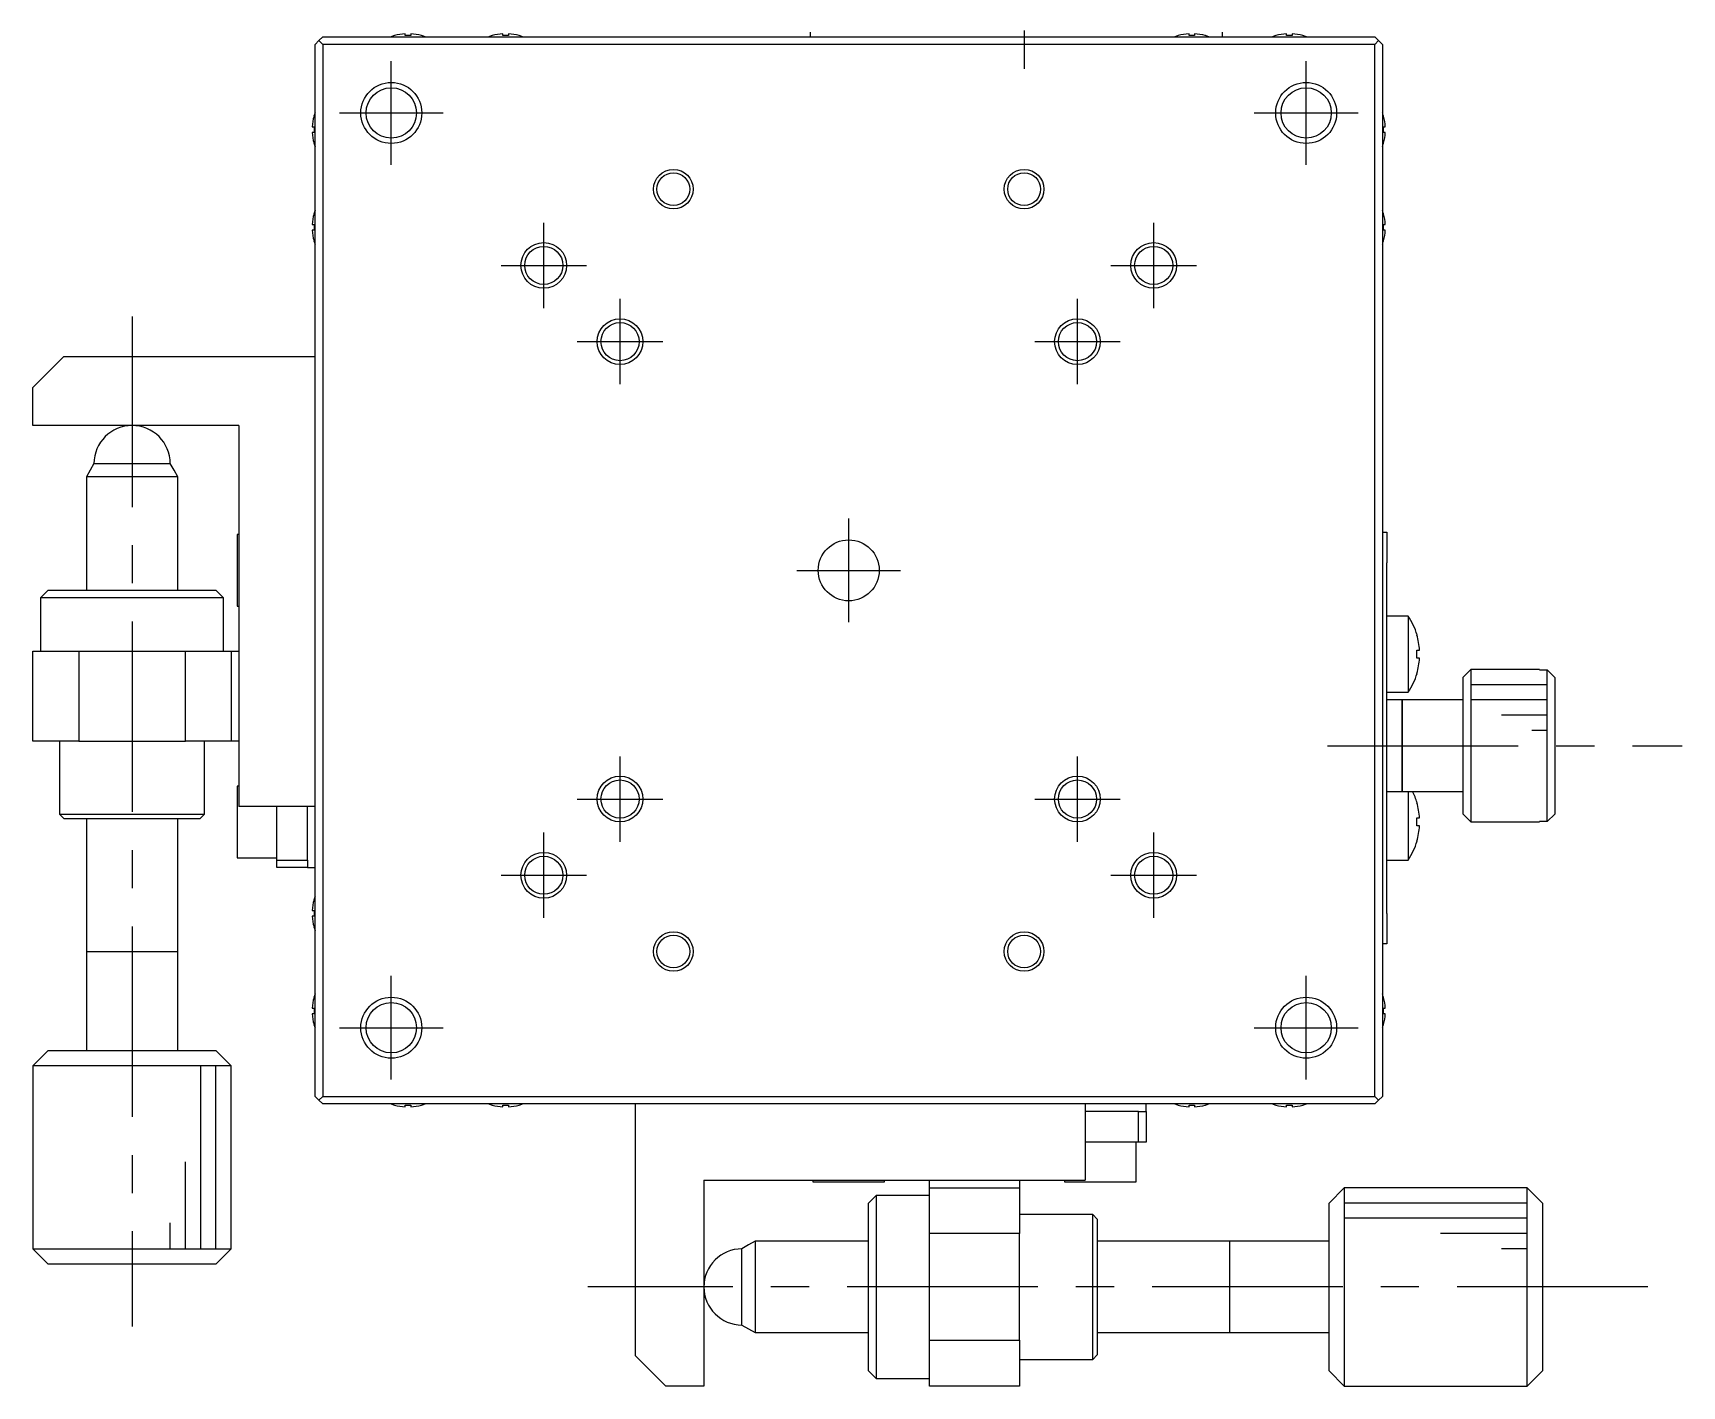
# Model space of a CAD drawing. Extents: x -6 to 377, y 19 to 284.
# Drawn here: x 70.2 to 178.3, y 102.9 to 191.7 of the extents above; entities that cross this region are included whole.
import ezdxf

# ---------------------------------------------------------------- set-up
doc = ezdxf.new("R2010")
doc.units = 0
doc.header["$LTSCALE"] = 10
doc.linetypes.add('CENTER', pattern=[2, 1.25, -0.25, 0.25, -0.25])
doc.layers.get('0').update_dxf_attribs({"linetype": 'CONTINUOUS'})
doc.layers.add('CENTER', color=1, linetype='CENTER')

msp = doc.modelspace()

# ---------------------------------------------------------------- linework, layer by layer
at = {"color": 7, "linetype": 'CONTINUOUS'}
for p, q in [((89.188651, 191.437662), (88.938651, 191.187662)), ((89.188651, 191.437662), (158.188651, 191.437662)), ((93.902289, 191.507184), (93.900035, 191.511806)), ((93.902289, 191.507184), (93.900035, 191.511806)), ((94.608651, 191.507184), (94.608651, 191.627521)), ((94.968651, 191.507184), (94.608651, 191.507184)), ((94.968651, 191.627521), (94.968651, 191.507184)), ((95.677267, 191.511806), (95.675012, 191.507184)), ((95.677267, 191.511806), (95.675012, 191.507184)), ((100.302289, 191.507184), (100.300035, 191.511806)), ((100.302289, 191.507184), (100.300035, 191.511806)), ((101.008651, 191.507184), (101.008651, 191.627521)), ((101.368651, 191.507184), (101.008651, 191.507184)), ((101.368651, 191.627521), (101.368651, 191.507184)), ((102.077267, 191.511806), (102.075012, 191.507184)), ((102.077267, 191.511806), (102.075012, 191.507184)), ((121.188651, 191.437662), (121.188651, 191.737662)), ((145.302289, 191.507184), (145.300035, 191.511806)), ((145.302289, 191.507184), (145.300035, 191.511806)), ((146.008651, 191.507184), (146.008651, 191.627521)), ((146.368651, 191.507184), (146.008651, 191.507184)), ((146.368651, 191.627521), (146.368651, 191.507184)), ((147.077267, 191.511806), (147.075012, 191.507184)), ((147.077267, 191.511806), (147.075012, 191.507184)), ((148.188651, 191.737662), (148.188651, 191.437662)), ((151.702289, 191.507184), (151.700035, 191.511806)), ((151.702289, 191.507184), (151.700035, 191.511806)), ((152.408651, 191.507184), (152.408651, 191.627521)), ((152.768651, 191.507184), (152.408651, 191.507184)), ((152.768651, 191.627521), (152.768651, 191.507184)), ((153.477267, 191.511806), (153.475012, 191.507184)), ((153.477267, 191.511806), (153.475012, 191.507184)), ((158.438651, 191.187662), (158.188651, 191.437662)), ((88.938651, 191.187662), (88.688651, 190.937662)), ((88.688651, 121.937662), (88.688651, 190.937662)), ((89.188651, 190.937662), (88.938651, 191.187662)), ((158.188651, 190.937662), (89.188651, 190.937662)), ((89.188651, 190.937662), (89.188651, 121.937662)), ((158.188651, 190.937662), (158.438651, 191.187662)), ((158.188651, 121.937662), (158.188651, 190.937662)), ((158.688651, 190.937662), (158.438651, 191.187662)), ((158.688651, 190.937662), (158.688651, 121.937662)), ((88.614507, 186.226278), (88.619129, 186.224023)), ((88.614507, 186.226278), (88.619129, 186.224023)), ((158.758173, 186.224023), (158.762795, 186.226278)), ((158.758173, 186.224023), (158.762795, 186.226278)), ((88.498792, 185.517662), (88.619129, 185.517662)), ((88.619129, 185.157662), (88.498792, 185.157662)), ((88.619129, 185.517662), (88.619129, 185.157662)), ((158.758173, 185.157662), (158.758173, 185.517662)), ((158.758173, 185.517662), (158.87851, 185.517662)), ((158.87851, 185.157662), (158.758173, 185.157662)), ((88.619129, 184.4513), (88.614507, 184.449046)), ((88.619129, 184.4513), (88.614507, 184.449046)), ((158.762795, 184.449046), (158.758173, 184.4513)), ((158.762795, 184.449046), (158.758173, 184.4513)), ((88.614507, 179.826278), (88.619129, 179.824023)), ((88.614507, 179.826278), (88.619129, 179.824023)), ((158.758173, 179.824023), (158.762795, 179.826278)), ((158.758173, 179.824023), (158.762795, 179.826278)), ((88.498792, 179.117662), (88.619129, 179.117662)), ((88.619129, 178.757662), (88.498792, 178.757662)), ((88.619129, 179.117662), (88.619129, 178.757662)), ((158.758173, 178.757662), (158.758173, 179.117662)), ((158.758173, 179.117662), (158.87851, 179.117662)), ((158.87851, 178.757662), (158.758173, 178.757662)), ((88.619129, 178.0513), (88.614507, 178.049046)), ((88.619129, 178.0513), (88.614507, 178.049046)), ((158.762795, 178.049046), (158.758173, 178.0513)), ((158.762795, 178.049046), (158.758173, 178.0513)), ((72.188651, 170.437662), (70.188651, 168.437662)), ((88.688651, 170.437662), (72.188651, 170.437662)), ((70.188651, 165.937662), (70.188651, 168.437662)), ((83.688651, 165.937662), (70.188651, 165.937662)), ((83.688651, 165.937662), (83.688651, 140.937662)), ((74.188651, 163.437662), (73.938651, 163.004649)), ((74.188651, 163.437662), (79.188651, 163.437662)), ((79.438651, 163.004649), (79.188651, 163.437662)), ((73.938651, 163.004649), (73.688651, 162.571637)), ((79.688651, 162.571637), (73.688651, 162.571637)), ((73.688651, 162.571637), (73.688651, 155.137681)), ((79.688651, 162.571637), (79.438651, 163.004649)), ((79.688651, 155.137681), (79.688651, 162.571637)), ((83.588651, 158.787662), (83.588651, 156.437662)), ((83.688651, 158.787662), (83.588651, 158.787662)), ((158.688651, 158.937662), (158.988651, 158.937662)), ((158.988651, 158.937662), (158.988651, 156.937662)), ((158.988651, 152.012662), (158.988651, 156.937662)), ((83.588651, 156.437662), (83.588651, 154.087662)), ((71.188651, 155.137662), (70.688651, 154.637662)), ((71.188651, 155.137662), (82.188651, 155.137662)), ((71.188651, 155.137662), (73.688651, 155.137662)), ((79.688651, 155.137662), (82.188651, 155.137662)), ((82.688651, 154.637662), (82.188651, 155.137662)), ((82.688651, 154.637662), (70.688651, 154.637662)), ((70.688651, 154.637662), (70.688651, 151.137662)), ((82.688651, 151.137662), (82.688651, 154.637662)), ((83.588651, 154.087662), (83.688651, 154.087662)), ((160.380308, 153.437662), (158.988651, 153.437662)), ((160.380308, 153.437662), (160.380308, 148.437662)), ((158.988651, 149.862662), (158.988651, 152.012662)), ((160.951232, 152.196251), (160.958087, 152.199595)), ((160.951232, 152.196251), (160.958087, 152.199595)), ((70.188651, 145.237662), (70.188651, 151.137662)), ((70.188651, 151.137662), (73.188651, 151.137662)), ((73.188651, 151.137662), (73.188651, 145.237662)), ((73.188651, 151.137662), (80.188651, 151.137662)), ((80.188651, 145.237662), (80.188651, 151.137662)), ((80.188651, 151.137662), (83.188651, 151.137662)), ((83.188651, 151.137662), (83.188651, 145.237662)), ((83.188651, 151.137662), (83.688651, 151.137662)), ((160.951232, 151.197662), (161.123603, 151.197662)), ((160.951232, 150.677662), (160.951232, 151.197662)), ((161.123603, 150.677662), (160.951232, 150.677662)), ((158.988651, 146.512662), (158.988651, 149.862662)), ((160.958087, 149.675729), (160.951232, 149.679072)), ((160.958087, 149.675729), (160.951232, 149.679072)), ((164.488651, 149.937662), (163.988651, 149.437662)), ((163.988651, 140.437662), (163.988651, 149.437662)), ((164.488651, 149.937662), (164.488651, 139.937662)), ((168.988651, 149.937662), (164.488651, 149.937662)), ((168.988651, 149.937662), (168.988651, 149.921636)), ((168.988651, 149.937662), (168.988651, 149.921636)), ((168.988651, 149.921636), (169.488651, 149.921636)), ((169.488651, 139.953688), (169.488651, 149.921636)), ((169.488651, 149.921636), (169.988651, 149.419849)), ((169.988651, 149.419849), (169.988651, 140.455475)), ((169.988651, 149.419849), (169.988651, 140.455475)), ((158.988651, 148.437662), (160.380308, 148.437662)), ((159.988651, 147.937662), (158.988651, 147.937662)), ((159.988651, 147.937662), (159.988651, 141.937662)), ((159.988651, 141.937662), (159.988651, 147.937662)), ((163.988651, 147.937662), (159.988651, 147.937662)), ((158.988651, 144.362662), (158.988651, 146.512662)), ((73.188651, 145.237662), (70.188651, 145.237662)), ((71.938651, 145.237662), (71.938651, 140.437662)), ((73.188651, 145.237662), (80.188651, 145.237662)), ((83.188651, 145.237662), (80.188651, 145.237662)), ((81.438651, 140.437662), (81.438651, 145.237662)), ((83.688651, 145.237662), (83.188651, 145.237662)), ((158.988651, 141.012662), (158.988651, 144.362662)), ((83.588651, 142.287662), (83.588651, 139.937662)), ((83.688651, 142.287662), (83.588651, 142.287662)), ((158.988651, 141.937662), (159.988651, 141.937662)), ((159.988651, 141.937662), (163.988651, 141.937662)), ((160.380308, 141.937662), (160.380308, 137.437662)), ((88.688651, 140.937662), (83.688651, 140.937662)), ((86.188651, 137.437662), (86.188651, 140.937662)), ((88.188651, 137.437662), (88.188651, 140.937662)), ((158.988651, 138.862662), (158.988651, 141.012662)), ((160.951232, 141.196251), (160.958087, 141.199595)), ((160.951232, 141.196251), (160.958087, 141.199595)), ((71.938651, 140.437662), (81.438651, 140.437662)), ((71.938651, 140.437662), (72.238651, 140.137662)), ((81.138651, 140.137662), (72.238651, 140.137662)), ((73.688651, 140.137643), (73.688651, 131.437662)), ((79.688651, 131.437662), (79.688651, 140.137643)), ((81.138651, 140.137662), (81.438651, 140.437662)), ((83.588651, 139.937662), (83.588651, 137.587662)), ((160.951232, 140.197662), (161.123603, 140.197662)), ((160.951232, 139.677662), (160.951232, 140.197662)), ((161.123603, 139.677662), (160.951232, 139.677662)), ((163.988651, 140.437662), (164.488651, 139.937662)), ((164.488651, 139.937662), (168.988651, 139.937662)), ((168.988651, 139.953688), (168.988651, 139.937662)), ((169.488651, 139.953688), (168.988651, 139.953688)), ((168.988651, 139.953688), (168.988651, 139.937662)), ((169.988651, 140.455475), (169.488651, 139.953688)), ((158.988651, 133.937662), (158.988651, 138.862662)), ((160.958087, 138.675729), (160.951232, 138.679072)), ((160.958087, 138.675729), (160.951232, 138.679072)), ((83.588651, 137.587662), (86.188651, 137.587662)), ((86.188651, 137.437662), (88.188651, 137.437662)), ((86.188651, 136.937662), (86.188651, 137.437662)), ((88.188651, 137.437662), (88.188651, 136.93766)), ((158.988651, 137.437662), (160.380308, 137.437662)), ((88.188651, 136.93766), (86.188651, 136.937662)), ((88.188651, 136.93766), (88.688651, 136.93766)), ((88.498792, 134.117662), (88.619129, 134.117662)), ((88.614507, 134.826278), (88.619129, 134.824023)), ((88.614507, 134.826278), (88.619129, 134.824023)), ((88.619129, 134.117662), (88.619129, 133.757662)), ((88.619129, 133.757662), (88.498792, 133.757662)), ((88.619129, 133.0513), (88.614507, 133.049046)), ((88.619129, 133.0513), (88.614507, 133.049046)), ((158.988651, 133.937662), (158.988651, 131.937662)), ((73.688646, 131.437662), (79.688656, 131.437662)), ((73.688651, 131.442662), (73.688651, 131.437662)), ((73.688651, 131.437662), (73.688651, 131.432662)), ((73.688651, 131.437662), (73.688651, 124.937662)), ((79.688651, 131.437662), (79.688651, 131.442662)), ((79.688651, 131.432662), (79.688651, 131.437662)), ((79.688651, 124.937662), (79.688651, 131.437662)), ((158.988651, 131.937662), (158.688651, 131.937662)), ((88.498792, 127.717662), (88.619129, 127.717662)), ((88.614507, 128.426278), (88.619129, 128.424023)), ((88.614507, 128.426278), (88.619129, 128.424023)), ((88.619129, 127.717662), (88.619129, 127.357662)), ((158.758173, 128.424023), (158.762795, 128.426278)), ((158.758173, 128.424023), (158.762795, 128.426278)), ((158.758173, 127.357662), (158.758173, 127.717662)), ((158.758173, 127.717662), (158.87851, 127.717662)), ((88.619129, 127.357662), (88.498792, 127.357662)), ((88.619129, 126.6513), (88.614507, 126.649046)), ((88.619129, 126.6513), (88.614507, 126.649046)), ((158.87851, 127.357662), (158.758173, 127.357662)), ((158.762795, 126.649046), (158.758173, 126.6513)), ((158.762795, 126.649046), (158.758173, 126.6513)), ((71.188651, 124.937662), (70.188651, 123.937662)), ((71.188651, 124.937662), (82.188651, 124.937662)), ((83.188651, 123.937662), (82.188651, 124.937662)), ((83.188651, 123.937662), (70.188651, 123.937662)), ((70.188651, 123.937662), (70.188651, 111.937662)), ((83.188651, 111.937662), (83.188651, 123.937662)), ((88.688651, 121.937662), (88.938651, 121.687662)), ((88.938651, 121.687662), (89.188651, 121.937662)), ((88.938651, 121.687662), (89.188651, 121.437662)), ((89.188651, 121.937662), (158.188651, 121.937662)), ((158.188651, 121.437662), (89.188651, 121.437662)), ((93.900035, 121.363518), (93.902289, 121.36814)), ((93.900035, 121.363518), (93.902289, 121.36814)), ((94.608651, 121.36814), (94.968651, 121.36814)), ((94.608651, 121.247803), (94.608651, 121.36814)), ((94.968651, 121.36814), (94.968651, 121.247803)), ((95.675012, 121.36814), (95.677267, 121.363518)), ((95.675012, 121.36814), (95.677267, 121.363518)), ((100.300035, 121.363518), (100.302289, 121.36814)), ((100.300035, 121.363518), (100.302289, 121.36814)), ((101.008651, 121.36814), (101.368651, 121.36814)), ((101.008651, 121.247803), (101.008651, 121.36814)), ((101.368651, 121.36814), (101.368651, 121.247803)), ((102.075012, 121.36814), (102.077267, 121.363518)), ((102.075012, 121.36814), (102.077267, 121.363518)), ((109.688651, 121.437662), (109.688651, 104.937662)), ((139.188651, 121.437662), (139.188651, 116.437662)), ((143.188653, 120.937662), (143.188653, 121.437662)), ((145.300035, 121.363518), (145.302289, 121.36814)), ((145.300035, 121.363518), (145.302289, 121.36814)), ((146.008651, 121.36814), (146.368651, 121.36814)), ((146.008651, 121.247803), (146.008651, 121.36814)), ((146.368651, 121.36814), (146.368651, 121.247803)), ((147.075012, 121.36814), (147.077267, 121.363518)), ((147.075012, 121.36814), (147.077267, 121.363518)), ((151.700035, 121.363518), (151.702289, 121.36814)), ((151.700035, 121.363518), (151.702289, 121.36814)), ((152.408651, 121.36814), (152.768651, 121.36814)), ((152.408651, 121.247803), (152.408651, 121.36814)), ((152.768651, 121.36814), (152.768651, 121.247803)), ((153.475012, 121.36814), (153.477267, 121.363518)), ((153.475012, 121.36814), (153.477267, 121.363518)), ((158.438651, 121.687662), (158.188651, 121.937662)), ((158.188651, 121.437662), (158.438651, 121.687662)), ((158.438651, 121.687662), (158.688651, 121.937662)), ((142.688651, 120.937662), (139.188651, 120.937662)), ((142.688651, 118.937662), (142.688651, 120.937662)), ((142.688651, 120.937662), (143.188653, 120.937662)), ((143.188653, 120.937662), (143.188651, 118.937662)), ((142.688651, 118.937662), (139.188651, 118.937662)), ((142.538651, 116.337662), (142.538651, 118.937662)), ((143.188651, 118.937662), (142.688651, 118.937662)), ((114.188651, 116.437662), (114.188651, 102.937662)), ((114.188651, 116.437662), (139.188651, 116.437662)), ((121.338651, 116.437662), (121.338651, 116.337662)), ((121.338651, 116.337662), (123.688651, 116.337662)), ((123.688651, 116.337662), (126.038651, 116.337662)), ((126.038651, 116.337662), (126.038651, 116.437662)), ((128.988651, 115.937662), (128.988651, 116.437662)), ((128.988651, 115.937662), (134.888651, 115.937662)), ((128.988651, 112.937662), (128.988651, 115.937662)), ((134.888651, 116.437662), (134.888651, 115.937662)), ((134.888651, 115.937662), (134.888651, 112.937662)), ((137.838651, 116.437662), (137.838651, 116.337662)), ((137.838651, 116.337662), (140.188651, 116.337662)), ((140.188651, 116.337662), (142.538651, 116.337662)), ((156.188651, 115.937662), (155.188651, 114.937662)), ((156.188651, 115.937662), (156.188651, 102.937662)), ((168.188651, 115.937662), (156.188651, 115.937662)), ((168.188651, 115.937395), (168.188651, 115.937662)), ((169.188651, 114.937662), (168.188651, 115.937662)), ((168.188651, 102.937662), (168.188651, 115.937395)), ((125.488651, 115.437662), (124.988651, 114.937662)), ((124.988651, 103.937662), (124.988651, 114.937662)), ((124.988651, 112.437662), (124.988651, 114.937662)), ((125.488651, 115.437662), (125.488651, 103.437662)), ((128.988651, 115.437662), (125.488651, 115.437662)), ((155.188651, 103.937662), (155.188651, 114.937662)), ((169.188651, 114.937436), (169.188651, 103.937662)), ((139.688651, 114.187662), (134.888651, 114.187662)), ((139.688651, 104.687662), (139.688651, 114.187662)), ((139.988651, 113.887662), (139.688651, 114.187662)), ((139.988651, 113.887662), (139.988651, 104.987662)), ((134.888651, 112.937662), (128.988651, 112.937662)), ((128.988651, 105.937662), (128.988651, 112.937662)), ((134.888651, 105.937662), (134.888651, 112.937662)), ((70.188651, 111.937662), (83.188384, 111.937662)), ((70.188651, 111.937662), (71.188651, 110.937662)), ((82.188651, 110.937662), (83.188651, 111.937662)), ((83.188384, 111.937662), (83.188651, 111.937662)), ((117.121664, 112.187662), (116.688651, 111.937662)), ((116.688651, 106.937662), (116.688651, 111.937662)), ((117.554676, 112.437662), (117.121664, 112.187662)), ((117.554676, 112.437662), (117.554676, 106.437662)), ((124.988631, 112.437662), (117.554676, 112.437662)), ((148.688651, 112.437662), (139.98867, 112.437662)), ((148.688651, 112.437662), (148.683651, 112.437662)), ((148.688651, 106.437657), (148.688651, 112.437667)), ((155.188651, 112.437662), (148.688651, 112.437662)), ((148.693651, 112.437662), (148.688651, 112.437662)), ((82.188425, 110.937662), (71.188651, 110.937662)), ((116.688651, 106.937662), (117.121664, 106.687662)), ((117.121664, 106.687662), (117.554676, 106.437662)), ((117.554676, 106.437662), (124.988631, 106.437662)), ((124.988651, 103.937662), (124.988651, 106.437662)), ((139.98867, 106.437662), (148.688651, 106.437662)), ((148.683651, 106.437662), (148.688651, 106.437662)), ((148.688651, 106.437662), (155.188651, 106.437662)), ((148.688651, 106.437662), (148.693651, 106.437662)), ((109.688651, 104.937662), (111.688651, 102.937662)), ((128.988651, 102.937662), (128.988651, 105.937662)), ((128.988651, 105.937662), (134.888651, 105.937662)), ((134.888651, 105.937662), (134.888651, 102.937662)), ((139.688651, 104.687662), (139.988651, 104.987662)), ((124.988651, 103.937662), (125.488651, 103.437662)), ((134.888651, 104.687662), (139.688651, 104.687662)), ((155.188651, 103.937662), (156.188651, 102.937662)), ((168.188651, 102.937662), (169.188651, 103.937662)), ((114.188651, 102.937662), (111.688651, 102.937662)), ((125.488651, 103.437662), (128.988651, 103.437662)), ((134.888651, 102.937662), (128.988651, 102.937662)), ((156.188651, 102.937662), (168.188651, 102.937662))]:
    msp.add_line(p, q, dxfattribs=at)
at = {"color": 3, "linetype": 'CONTINUOUS'}
for p, q in [((169.488651, 148.937662), (164.488651, 148.937662)), ((169.488651, 147.937662), (164.488651, 147.937662)), ((169.488651, 146.937662), (166.488651, 146.937662)), ((169.488651, 145.937662), (168.488651, 145.937662)), ((81.188651, 111.937662), (81.188651, 123.937662)), ((82.188651, 111.937662), (82.188651, 123.937662)), ((80.188651, 111.937662), (80.188651, 117.637662)), ((168.188651, 114.937662), (156.188651, 114.937662)), ((79.188651, 111.937662), (79.188651, 113.637662)), ((168.188651, 113.937662), (156.188651, 113.937662)), ((168.188651, 112.937662), (162.488651, 112.937662)), ((168.188651, 111.937662), (166.488651, 111.937662))]:
    msp.add_line(p, q, dxfattribs=at)
for centre, radius in [((93.688651, 186.437662), 2), ((153.688651, 186.437662), 2), ((112.188651, 181.437662), 1.3), ((135.188651, 181.437662), 1.3), ((103.688651, 176.437662), 1.5), ((143.688651, 176.437662), 1.5), ((108.688651, 171.437662), 1.5), ((138.688651, 171.437662), 1.5), ((108.688651, 141.437662), 1.5), ((138.688651, 141.437662), 1.5), ((103.688651, 136.437662), 1.5), ((143.688651, 136.437662), 1.5), ((112.188651, 131.437662), 1.3), ((135.188651, 131.437662), 1.3), ((93.688651, 126.437662), 2), ((153.688651, 126.437662), 2)]:
    msp.add_circle(centre, radius, dxfattribs=at)
at = {"color": 7, "linetype": 'CONTINUOUS'}
for centre, radius in [((93.688651, 186.437662), 1.65), ((153.688651, 186.437662), 1.65), ((112.188651, 181.437662), 1.075), ((135.188651, 181.437662), 1.075), ((103.688651, 176.437662), 1.25), ((143.688651, 176.437662), 1.25), ((108.688651, 171.437662), 1.25), ((138.688651, 171.437662), 1.25), ((123.688651, 156.437662), 2), ((108.688651, 141.437662), 1.25), ((138.688651, 141.437662), 1.25), ((103.688651, 136.437662), 1.25), ((143.688651, 136.437662), 1.25), ((112.188651, 131.437662), 1.075), ((135.188651, 131.437662), 1.075), ((93.688651, 126.437662), 1.65), ((153.688651, 126.437662), 1.65)]:
    msp.add_circle(centre, radius, dxfattribs=at)
for centre, radius, start, end in [((94.788651, 188.437662), 3.2, 106.122533, 110.364135), ((94.788651, 188.437662), 3.194933, 93.229709, 106.106712), ((94.788651, 188.437662), 3.194933, 73.893288, 86.770291), ((94.788651, 188.437662), 3.2, 69.635865, 73.877467), ((101.188651, 188.437662), 3.2, 106.122533, 110.364135), ((101.188651, 188.437662), 3.194933, 93.229709, 106.106712), ((101.188651, 188.437662), 3.194933, 73.893288, 86.770291), ((101.188651, 188.437662), 3.2, 69.635865, 73.877467), ((146.188651, 188.437662), 3.2, 106.122533, 110.364135), ((146.188651, 188.437662), 3.194933, 93.229709, 106.106712), ((146.188651, 188.437662), 3.194933, 73.893288, 86.770291), ((146.188651, 188.437662), 3.2, 69.635865, 73.877467), ((152.588651, 188.437662), 3.2, 106.122533, 110.364135), ((152.588651, 188.437662), 3.194933, 93.229709, 106.106712), ((152.588651, 188.437662), 3.194933, 73.893288, 86.770291), ((152.588651, 188.437662), 3.2, 69.635865, 73.877467), ((91.688651, 185.337662), 3.194933, 163.893288, 176.770291), ((91.688651, 185.337662), 3.2, 159.635865, 163.877467), ((155.688651, 185.337662), 3.2, 16.122533, 20.364135), ((155.688651, 185.337662), 3.194933, 3.229709, 16.106712), ((91.688651, 185.337662), 3.194933, 183.229709, 196.106712), ((155.688651, 185.337662), 3.194933, 343.893288, 356.770291), ((91.688651, 185.337662), 3.2, 196.122533, 200.364135), ((155.688651, 185.337662), 3.2, 339.635865, 343.877467), ((91.688651, 178.937662), 3.194933, 163.893288, 176.770291), ((91.688651, 178.937662), 3.2, 159.635865, 163.877467), ((155.688651, 178.937662), 3.2, 16.122533, 20.364135), ((155.688651, 178.937662), 3.194933, 3.229709, 16.106712), ((91.688651, 178.937662), 3.194933, 183.229709, 196.106712), ((155.688651, 178.937662), 3.194933, 343.893288, 356.770291), ((91.688651, 178.937662), 3.2, 196.122533, 200.364135), ((155.688651, 178.937662), 3.2, 339.635865, 343.877467), ((76.688651, 163.437662), 2.5, 90, 180), ((76.688651, 163.437662), 2.5, 0, 90), ((156.638651, 150.937662), 4.5, 16.285843, 33.748989), ((156.638651, 150.937662), 4.492483, 3.317816, 16.26943), ((156.638651, 150.937662), 4.492483, 343.73057, 356.682184), ((156.638651, 150.937662), 4.5, 326.251011, 343.714157), ((156.638651, 139.937662), 4.5, 16.285843, 26.3878), ((156.638651, 139.937662), 4.492483, 3.317816, 16.26943), ((156.638651, 139.937662), 4.492483, 343.73057, 356.682184), ((156.638651, 139.937662), 4.5, 326.251011, 343.714157), ((91.688651, 133.937662), 3.194933, 163.893288, 176.770291), ((91.688651, 133.937662), 3.2, 159.635865, 163.877467), ((91.688651, 133.937662), 3.194933, 183.229709, 196.106712), ((91.688651, 133.937662), 3.2, 196.122533, 200.364135), ((91.688651, 127.537662), 3.194933, 163.893288, 176.770291), ((91.688651, 127.537662), 3.2, 159.635865, 163.877467), ((155.688651, 127.537662), 3.2, 16.122533, 20.364135), ((155.688651, 127.537662), 3.194933, 3.229709, 16.106712), ((91.688651, 127.537662), 3.194933, 183.229709, 196.106712), ((91.688651, 127.537662), 3.2, 196.122533, 200.364135), ((155.688651, 127.537662), 3.2, 339.635865, 343.877467), ((155.688651, 127.537662), 3.194933, 343.893288, 356.770291), ((94.788651, 124.437662), 3.2, 249.635865, 253.877467), ((94.788651, 124.437662), 3.194933, 253.893288, 266.770291), ((94.788651, 124.437662), 3.194933, 273.229709, 286.106712), ((94.788651, 124.437662), 3.2, 286.122533, 290.364135), ((101.188651, 124.437662), 3.2, 249.635865, 253.877467), ((101.188651, 124.437662), 3.194933, 253.893288, 266.770291), ((101.188651, 124.437662), 3.194933, 273.229709, 286.106712), ((101.188651, 124.437662), 3.2, 286.122533, 290.364135), ((146.188651, 124.437662), 3.2, 249.635865, 253.877467), ((146.188651, 124.437662), 3.194933, 253.893288, 266.770291), ((146.188651, 124.437662), 3.194933, 273.229709, 286.106712), ((146.188651, 124.437662), 3.2, 286.122533, 290.364135), ((152.588651, 124.437662), 3.2, 249.635865, 253.877467), ((152.588651, 124.437662), 3.194933, 253.893288, 266.770291), ((152.588651, 124.437662), 3.194933, 273.229709, 286.106712), ((152.588651, 124.437662), 3.2, 286.122533, 290.364135), ((116.688651, 109.437662), 2.5, 90, 180), ((116.688651, 109.437662), 2.5, 180, 270)]:
    msp.add_arc(centre, radius, start, end, dxfattribs=at)
at = {"layer": 'CENTER', "color": 1, "linetype": 'CENTER'}
for p, q in [((135.188651, 206.837662), (135.188651, 187.837662)), ((93.688651, 183.037662), (93.688651, 189.837662)), ((153.688651, 183.037662), (153.688651, 189.837662)), ((90.288651, 186.437662), (97.088651, 186.437662)), ((150.288651, 186.437662), (157.088651, 186.437662)), ((103.688651, 173.637662), (103.688651, 179.237662)), ((143.688651, 173.637662), (143.688651, 179.237662)), ((100.888651, 176.437662), (106.488651, 176.437662)), ((140.888651, 176.437662), (146.488651, 176.437662)), ((108.688651, 168.637662), (108.688651, 174.237662)), ((138.688651, 168.637662), (138.688651, 174.237662)), ((76.688651, 173.087662), (76.688651, 106.837662)), ((105.888651, 171.437662), (111.488651, 171.437662)), ((135.888651, 171.437662), (141.488651, 171.437662)), ((123.688651, 153.037662), (123.688651, 159.837662)), ((120.288651, 156.437662), (127.088651, 156.437662)), ((155.088651, 144.937662), (178.338651, 144.937662)), ((108.688651, 138.637662), (108.688651, 144.237662)), ((138.688651, 138.637662), (138.688651, 144.237662)), ((105.888651, 141.437662), (111.488651, 141.437662)), ((135.888651, 141.437662), (141.488651, 141.437662)), ((103.688651, 133.637662), (103.688651, 139.237662)), ((143.688651, 133.637662), (143.688651, 139.237662)), ((100.888651, 136.437662), (106.488651, 136.437662)), ((140.888651, 136.437662), (146.488651, 136.437662)), ((93.688651, 123.037662), (93.688651, 129.837662)), ((153.688651, 123.037662), (153.688651, 129.837662)), ((90.288651, 126.437662), (97.088651, 126.437662)), ((150.288651, 126.437662), (157.088651, 126.437662)), ((176.088651, 109.437662), (106.588651, 109.437662))]:
    msp.add_line(p, q, dxfattribs=at)

doc.saveas('drawing.dxf')
